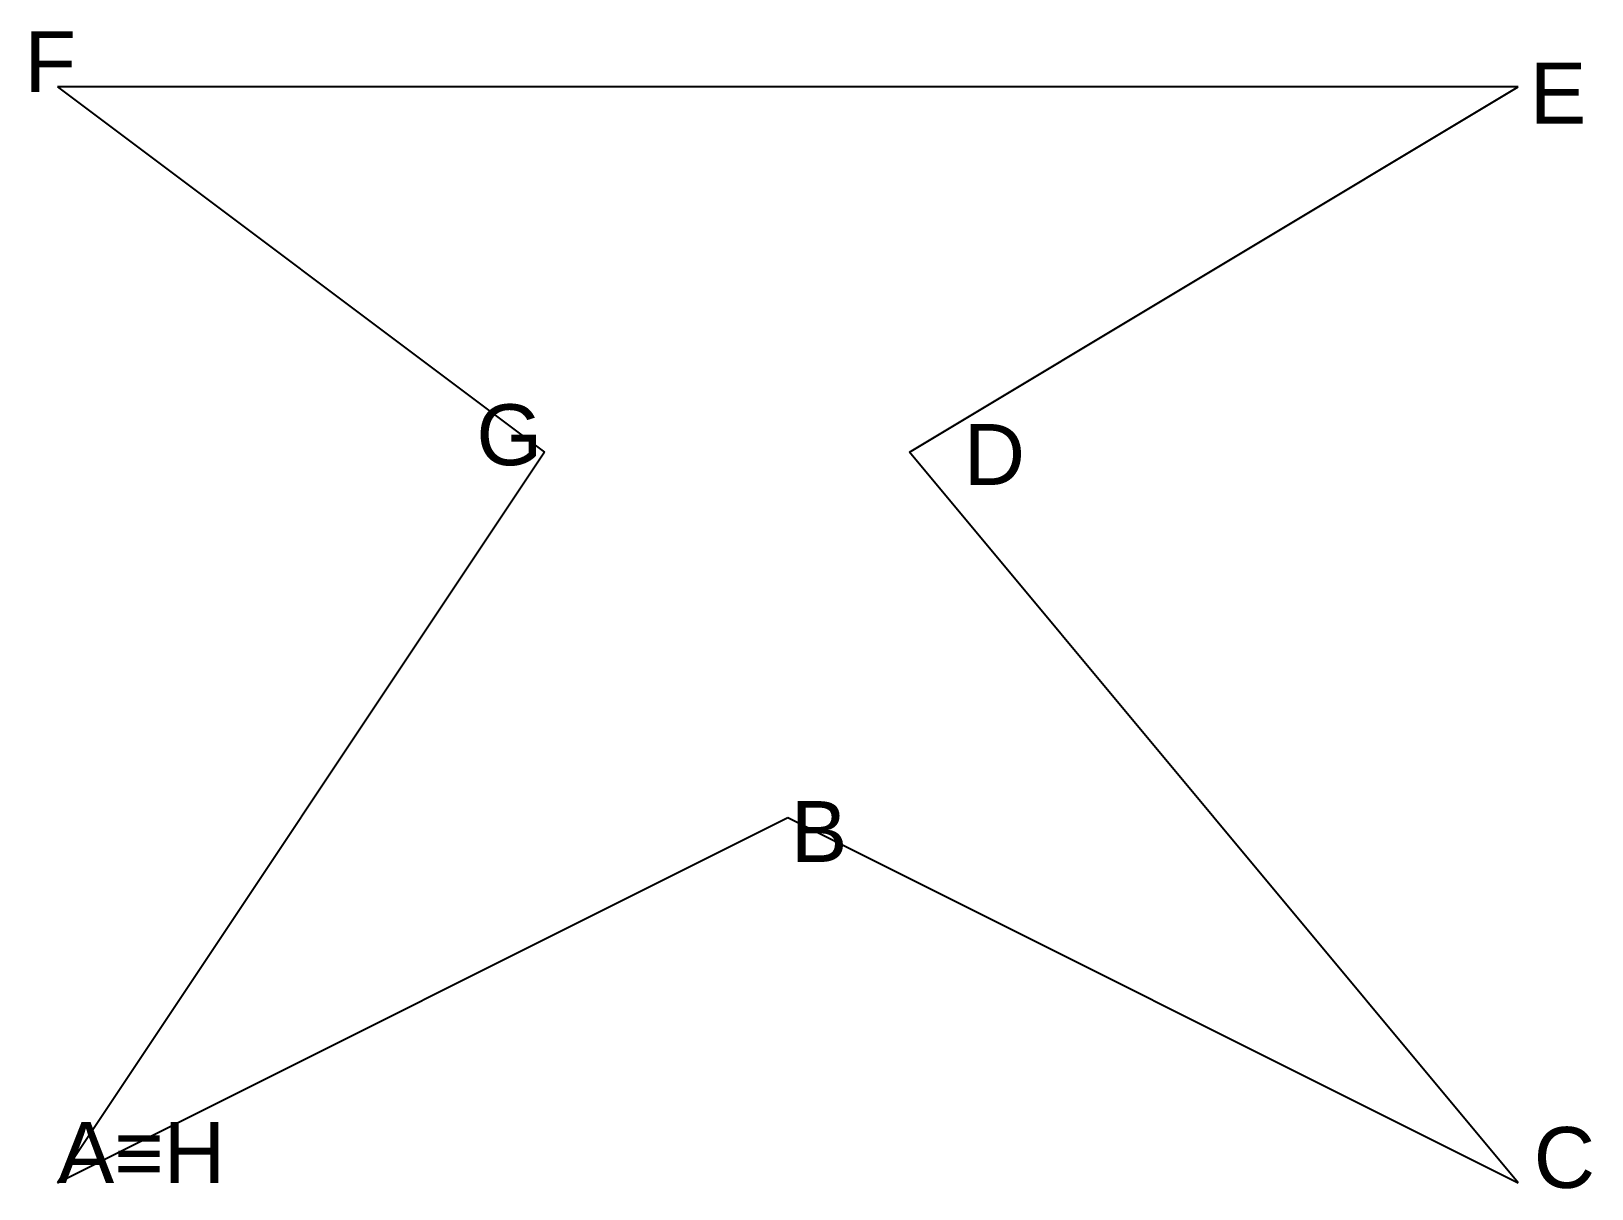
# Model space of a CAD drawing. Header units: millimetres. Extents: x 28 to 156, y 20 to 115.
import ezdxf

# ---------------------------------------------------------------- set-up
doc = ezdxf.new("R2010")
doc.units = ezdxf.units.MM
for name, color, linetype in [('coord cartesiane assolute', 7, 'Continuous'), ('coord cartesiane relative', 2, 'Continuous'), ('coord polari relative', 5, 'Continuous'), ('lettere', 1, 'Continuous')]:
    doc.layers.add(name, color=color, linetype=linetype)
doc.styles.get("Standard").update_dxf_attribs({"font": 'arial.ttf'})

msp = doc.modelspace()

# ---------------------------------------------------------------- linework, layer by layer
at = {"layer": 'coord cartesiane assolute'}
for p, q in [((150, 110), (30, 110)), ((30, 110), (70, 80)), ((100, 80), (150, 110)), ((70, 80), (30, 20)), ((150, 20), (100, 80)), ((30, 20), (90, 50)), ((90, 50), (150, 20))]:
    msp.add_line(p, q, dxfattribs=at)
at = {"layer": 'coord cartesiane relative'}
for p, q in [((150, 110), (30, 110)), ((30, 110), (70, 80)), ((100, 80), (150, 110)), ((70, 80), (30, 20)), ((150, 20), (100, 80)), ((30, 20), (90, 50)), ((90, 50), (150, 20))]:
    msp.add_line(p, q, dxfattribs=at)
at = {"layer": 'coord polari relative'}
for p, q in [((150, 110), (30, 110)), ((30, 110), (70, 80)), ((100, 80), (150, 110)), ((70, 80), (30, 20)), ((150, 20), (100, 80)), ((30, 20), (90, 50)), ((90, 50), (150, 20))]:
    msp.add_line(p, q, dxfattribs=at)

# ---------------------------------------------------------------- texts
at = {"layer": 'lettere'}
for s, p in [('F', (27.27, 109.58)), ('E', (150.95, 107)), ('G', (64.41, 78.94)), ('D', (104.45, 77.32)), ('B', (90.24, 46.36)), ('A≡H', (30, 20)), ('C', (151.28, 19.59))]:
    msp.add_text(s, height=5, dxfattribs=at).set_placement(p)

doc.saveas('drawing.dxf')
